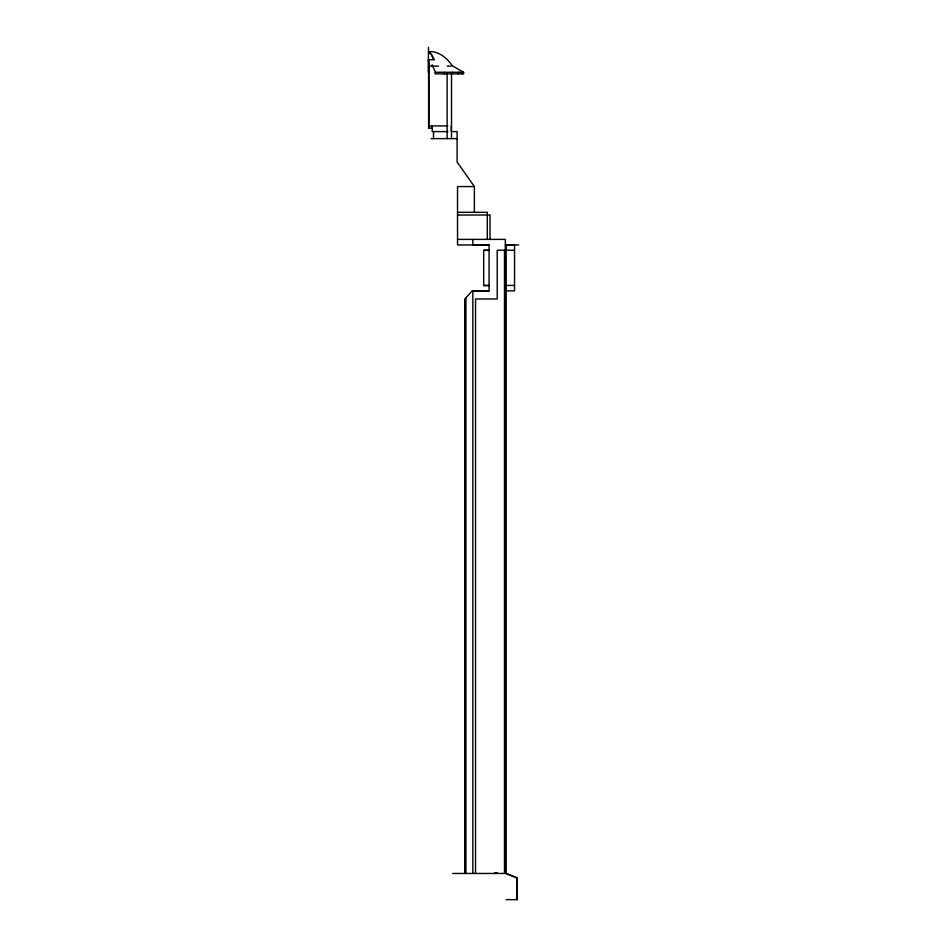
<?xml version="1.0" encoding="UTF-8"?>
<svg xmlns="http://www.w3.org/2000/svg" width="947" height="947" viewBox="0 0 947 947"><rect width="100%" height="100%" fill="white"/><g stroke="black" fill="none" stroke-linecap="round" stroke-linejoin="round"><path stroke-width="1.42" d="M506.148 899.65L517.251 899.65L517.251 878.011L506.148 873.465L452.63 873.465M428.494 47.35L428.304 72.268M433.904 59.697L431.453 54.748L428.6 51.635C438.603 50.83 447.351 58.217 452.536 66.148M438.568 66.148L429.275 66.148L428.589 59.697M447.233 66.148L450.748 66.148M463.639 72.268L435.075 72.268L435.075 73.89L463.592 73.89L463.592 72.268L451.755 65.438M428.92 125.904L447.824 125.904M432.637 128.07L428.6 128.07L428.6 64.68M447.824 131.586L432.199 131.586L432.199 125.904M452.832 131.586L457.093 131.586L457.093 162.02L474.376 186.571L474.376 212.306M431.086 138.629L457.093 138.629M474.376 186.571L457.531 186.571L457.531 244.965L489.078 244.965M457.531 212.306L487.314 212.306L487.314 239.39M457.531 215.016L490.025 215.016L490.025 239.39M457.531 239.39L505.331 239.39L505.331 873.465M472.837 244.811L489.078 244.811L489.078 291.013L472.02 291.013L464.705 299.145L464.705 873.465M505.331 244.811L514.541 244.811L514.541 290.847L505.331 290.847M505.805 244.965L518.719 244.965M489.078 250.221L483.668 250.221L483.668 285.603L489.078 285.603M514.541 250.221L497.211 250.221L497.211 298.98L475.536 298.98L475.536 873.465M483.668 250.387L489.078 250.387M483.668 285.438L489.078 285.438M506.148 285.438L514.541 285.438M489.078 290.847L472.837 290.847L472.837 873.465M505.331 298.98L506.148 298.98M497.483 872.708L494.772 872.708L494.772 873.465M506.148 244.811L506.148 873.465L517.24 878.011M458.561 72.268L458.443 73.89M462.349 72.268L462.29 73.89M428.707 51.635L431.643 54.748L434.176 59.697L428.293 59.697L428.908 66.148M432.092 64.751L435.478 72.268M517.192 878.011L517.192 899.626M504.491 250.221L504.491 873.465M472.837 239.39L472.837 244.965M465.924 297.796L465.924 873.465M452.323 72.268L452.323 73.89M451.518 73.748L451.518 138.629M451.269 125.904L451.269 131.586M447.138 73.748L447.138 138.629M444.356 72.268L444.356 73.89M433.513 131.586L433.513 138.629M428.92 64.68L428.92 128.07"/></g></svg>
